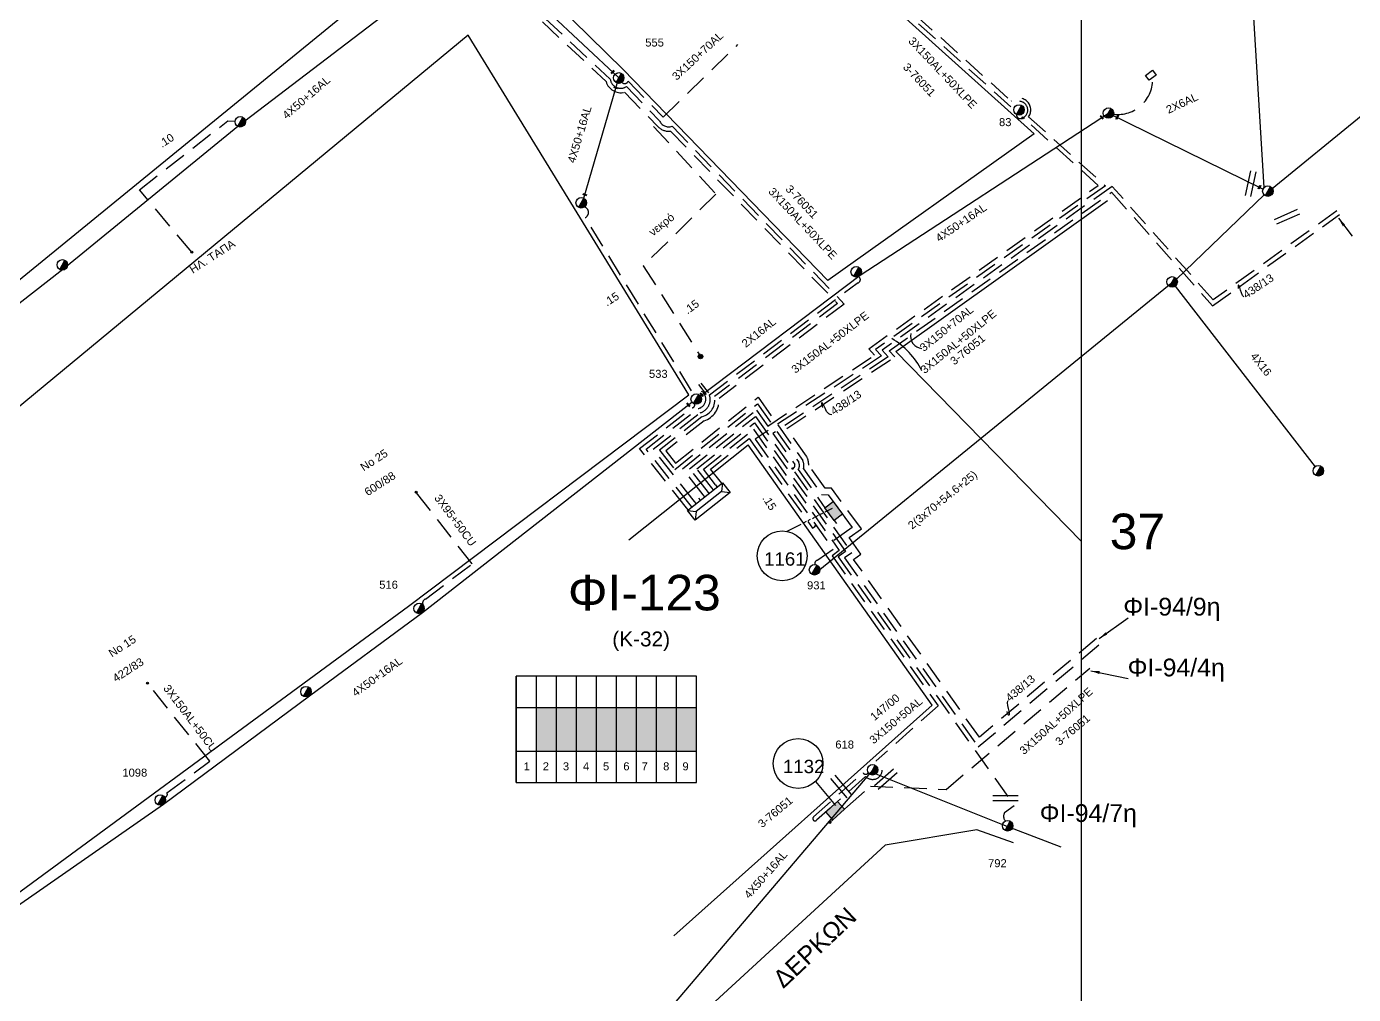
# Model space of a CAD drawing. Header units: millimetres. Extents: x 1080 to 2112, y 851 to 1323.
# Drawn here: x 1873 to 2022.2, y 1032.5 to 1141.3 of the extents above; entities that cross this region are included whole.
import ezdxf
from ezdxf.enums import TextEntityAlignment as Align

# ---------------------------------------------------------------- set-up
doc = ezdxf.new("R2010")
doc.units = ezdxf.units.MM
doc.linetypes.add('DASHED', pattern=[19.05, 12.7, -6.35])
for name, color, linetype in [('Link Box 4 Διευθύνσεων', 7, 'Continuous'), ('Pillar OTE', 7, 'Continuous'), ('Άγνωστα', 7, 'DASHED'), ('Ασφαλειοκιβώτια Χ.Τ 9 αναχωρήσεων', 7, 'Continuous'), ('Γυμνά εναέρια ΧΤ (1Φ)   2x16AL', 7, 'Continuous'), ('Γυμνά εναέρια ΧΤ και ΦΟΠ (3Φ)   4x50+16AL', 7, 'Continuous'), ('Εναέρια παροχή ΧΤ 4x16', 7, 'SYN_LINE'), ('Επιγραφές - Σχήματα', 7, 'Continuous'), ('Επιτοίχιο Κουτί', 7, 'Continuous'), ('Καλώδια ΧΤ   2x6AL', 7, 'DASHED'), ('Καλώδια ΧΤ   3x150+50AL', 7, 'DASHED'), ('Καλώδια ΧΤ   3x150+70AL', 7, 'DASHED'), ('Καλώδια ΧΤ   3x150AL+50CU', 7, 'DASHED'), ('Καλώδια ΧΤ   3x150AL+50XLPE', 7, 'DASHED'), ('Καλώδια ΧΤ   3x95+50CU', 7, 'DASHED'), ('Μηχανική τομή', 7, 'Continuous'), ('Στύλος ΦΜ', 7, 'Continuous'), ('Στύλος ΦΜ @ 1', 7, 'Continuous'), ('Συνδέσεις', 7, 'Continuous'), ('Συνεστραμμένα ΧΤ   3x70+54.6+25AL', 7, 'SYN_LINE'), ('Τομή', 7, 'Continuous'), ('Υποσταθμός πόλεως', 7, 'Continuous'), ('Υπόβαθρο ΔΕΗ', 7, 'Continuous'), ('Υπόγεια Καλώδια Δικτύου ΧΤ   .10', 7, 'DASHED'), ('Υπόγεια Καλώδια Δικτύου ΧΤ   .15', 7, 'DASHED')]:
    doc.layers.add(name, color=color, linetype=linetype)
doc.styles.add('ar', font='arial.ttf')
doc.styles.get("Standard").update_dxf_attribs({"font": 'arial.ttf'})
doc.linetypes.add('SYN_LINE', pattern='A,0.5,-0.0001,["/\\/\\/\\/",Standard,S=0.1,R=0,X=0,Y=-0.05],-0.25', length=0.7501)
doc.dimstyles.new('ISO-25', dxfattribs={"dimtxt": 2.5, "dimasz": 2.5, "dimexe": 1.25, "dimexo": 0.625, "dimtad": 1, "dimtxsty": 'Standard', "dimcen": 2.5, "dimadec": 0, "dimazin": 0, "dimtfac": 1, "dimtmove": 0, "dimatfit": 3, "dimfxl": 1, "dimarcsym": 0})

# ---------------------------------------------------------------- blocks, each defined once
blk = doc.blocks.new('ΥΠΑΡΧΩΝ ΤΣΙΜΕΝΤΕΝΙΟΣ ΣΤΥΛΟΣ')
at = {"layer": 'Στύλος ΦΜ'}
blk.add_hatch(color=7, dxfattribs=at).paths.add_polyline_path([(-1.29, -2.28, 0.574793), (2.62, 0, 0.268822), (1.3, 2.27)])
at = {"layer": 'Στύλος ΦΜ', "color": 7}
blk.add_line((-1.29, -2.28), (1.3, 2.27), dxfattribs=at)
blk.add_circle((0, 0), 2.62, dxfattribs=at)
at = {"layer": 'Στύλος ΦΜ', "flags": 4}
for tag, p in [('ΤΥΠΟΣ', (-4.91, 3.03)), ('ΑΡΙΘΜΟΣ', (-4.68, 8.05))]:
    blk.add_attdef(tag, p, '', height=4, dxfattribs=at)
blk = doc.blocks.new('LINK BOX 4 ΑΝΑΧΩΡΗΣΕΩΝ')
at = {"layer": 'Link Box 4 Διευθύνσεων', "ltscale": 40}
blk.add_hatch(color=256, dxfattribs=at).paths.add_polyline_path([(-3.54, 0), (-3.54, -4.67), (3.54, -4.67), (3.54, 0)])
for p, q in [((-3.54, 0), (-5.33, 0)), ((5.33, 0), (3.54, 0)), ((-3.54, -4.67), (-5.33, -4.67)), ((5.33, -4.67), (3.54, -4.67))]:
    blk.add_line(p, q, dxfattribs=at)
blk.add_lwpolyline([(-3.54, -4.67), (-3.54, 0), (3.54, 0), (3.54, -4.67)], close=True, dxfattribs=at)
blk = doc.blocks.new('ΤΟΜΗ')
at = {"layer": 'Τομή', "ltscale": 40}
for p, q in [((-5.68, 0), (5.68, 0)), ((5.68, -2.33), (-5.68, -2.33))]:
    blk.add_line(p, q, dxfattribs=at)
blk = doc.blocks.new('ΕΠΙΤΟΙΧΙΟ ΚΟΥΤΙ')
at = {"layer": 'Επιτοίχιο Κουτί', "ltscale": 40}
blk.add_lwpolyline([(-2.06, 1.35), (1.86, 1.35), (1.86, -1.39), (-2.06, -1.39)], close=True, dxfattribs=at)
blk = doc.blocks.new('ΑΣΦΑΛΕΙΟΚΙΒΩΤΙΟ ΥΠΟΣΤΑΘΜΟΥ 9 ΑΝΑΧΩΡΗΣΕΩΝ')
at = {"layer": 'Ασφαλειοκιβώτια Χ.Τ 9 αναχωρήσεων', "ltscale": 40}
for p, q in [((-23.8, 40.36), (24.02, 40.36)), ((-9.72, 40.36), (-9.72, -40.64)), ((9.94, 40.36), (9.94, -40.64)), ((-23.8, 31.36), (24.02, 31.36)), ((-23.8, 22.36), (24.02, 22.36)), ((-23.8, 13.36), (24.02, 13.36)), ((-23.8, 4.36), (24.02, 4.36)), ((-23.8, -4.64), (24.02, -4.64)), ((-23.8, -13.64), (24.02, -13.64)), ((-23.8, -22.64), (24.02, -22.64)), ((-23.8, -31.64), (24.02, -31.64))]:
    blk.add_line(p, q, dxfattribs=at)
at = {"layer": 'Ασφαλειοκιβώτια Χ.Τ 9 αναχωρήσεων'}
blk.add_lwpolyline([(-23.8, -40.64), (24.02, -40.64), (24.02, 40.36), (-23.8, 40.36)], close=True, dxfattribs=at)
for s, p in [('1', (-18.28, 37.05)), ('2', (-18.28, 28.48)), ('3', (-18.28, 19.41)), ('4', (-18.28, 10.38)), ('5', (-18.28, 1.37)), ('6', (-18.28, -7.76)), ('7', (-18.28, -16.01)), ('8', (-18.28, -25.69)), ('9', (-18.28, -34.39))]:
    blk.add_text(s, height=3.6, rotation=270, dxfattribs=at).set_placement(p)
at = {"layer": 'Ασφαλειοκιβώτια Χ.Τ 9 αναχωρήσεων', "ltscale": 40}
for tag, height, p in [('ΟΝΟΜΑ', 5, (-0.16, 44.31)), ('ΚΕΙΜΕΝΟ 1', 2, (17.06, 35.59)), ('ΚΕΙΜΕΝΟ 2', 2, (17.06, 26.88)), ('ΚΕΙΜΕΝΟ 3', 2, (17.06, 17.69)), ('ΚΕΙΜΕΝΟ 4', 2, (17.06, 8.71)), ('ΚΕΙΜΕΝΟ 5', 2, (17.06, -0.13)), ('ΚΕΙΜΕΝΟ 6', 2, (17.06, -9.05)), ('ΚΕΙΜΕΝΟ 7', 2, (17.06, -18.13)), ('ΚΕΙΜΕΝΟ 8', 2, (17.06, -26.85)), ('ΚΕΙΜΕΝΟ 9', 2, (17.06, -35.99)), ('ΣΧ', 2, (-0.1, -42.64))]:
    blk.add_attdef(tag, text='', height=height, dxfattribs=at).set_placement(p, align=Align.MIDDLE_CENTER)
blk = doc.blocks.new('_ΣΥΝΔΕΣΗ')
at = {"layer": 'Συνδέσεις', "linetype": 'SYN_LINE', "ltscale": 40}
blk.add_hatch(color=256, dxfattribs=at).paths.add_polyline_path([(0.5, -0.01, 1), (-0.5, -0.01, 1)])
at = {"layer": 'Συνδέσεις'}
blk.add_circle((0, -0.01), 0.5, dxfattribs=at)
blk = doc.blocks.new('ΥΠΟΣΤΑΘΜΟΣ ΠΟΛΕΩΣ 9 ΑΝΑΧΩΡΗΣΕΩΝ')
at = {"layer": 'Υποσταθμός πόλεως', "ltscale": 40}
for p, q in [((-9.63, -2.82), (-9.63, -4)), ((-7.12, -2.82), (-7.12, -4)), ((-4.84, -2.82), (-4.84, -4)), ((-2.36, -2.82), (-2.36, -4)), ((0.09, -2.82), (0.09, -4)), ((2.55, -2.82), (2.55, -4)), ((5.02, -2.82), (5.02, -4)), ((7.48, -2.82), (7.48, -4)), ((9.61, -2.82), (9.61, -4))]:
    blk.add_line(p, q, dxfattribs=at)
blk.add_lwpolyline([(-10.02, 2.82), (10.02, 2.82), (10.02, -2.82), (-10.02, -2.82)], close=True, dxfattribs=at)
for points in [[(-7.21, 0), (-10.02, 2.82)], [(-10.02, -2.82), (-7.21, 0)], [(-7.21, 0), (7.21, 0)], [(7.21, 0), (10.02, 2.82)], [(10.02, -2.82), (7.21, 0)]]:
    blk.add_lwpolyline(points, dxfattribs=at)
at = {"layer": 'Υποσταθμός πόλεως', "linetype": 'SYN_LINE', "ltscale": 40, "flags": 1}
for tag, p in [('ΜΕΤΑΣΧΗΜΑΤΙΣΜΟΣ', (10.79, 1.71)), ('ΙΣΧΥΣ', (10.77, -1.08)), ('ΑΡΙΘΜΟΣ', (10.89, -3.8))]:
    blk.add_attdef(tag, p, '', height=1.8, dxfattribs=at)
blk = doc.blocks.new('ΜΗΧΑΝΙΚΗ ΤΟΜΗ')
at = {"layer": 'Μηχανική τομή', "ltscale": 40}
for p, q in [((-1.9, 0.8), (1.9, 0.8)), ((1.9, 0), (-1.9, 0))]:
    blk.add_line(p, q, dxfattribs=at)

msp = doc.modelspace()

# ---------------------------------------------------------------- hatches: boundary and pattern name
at = {"layer": 'Pillar OTE', "ltscale": 40}
h = msp.add_hatch(color=256, dxfattribs=at)
h.dxf.hatch_style = 1
h.paths.add_polyline_path([(1963.71, 1083.4), (1963.82, 1083.58), (1963.61, 1083.55)])
at = {"layer": 'Ασφαλειοκιβώτια Χ.Τ 9 αναχωρήσεων', "ltscale": 0.2}
for color, points in [(133, [(1932.58, 1064.76), (1930.33, 1064.76), (1930.33, 1059.84), (1932.58, 1059.84)]), (5, [(1932.58, 1064.76), (1932.58, 1059.84), (1934.83, 1059.84), (1934.83, 1064.76)]), (2, [(1934.83, 1064.76), (1934.83, 1059.84), (1937.08, 1059.84), (1937.08, 1064.76)]), (62, [(1937.08, 1064.76), (1937.08, 1059.84), (1939.33, 1059.84), (1939.33, 1064.76)]), (1, [(1939.33, 1064.76), (1939.33, 1059.84), (1941.58, 1059.84), (1941.58, 1064.76)]), (6, [(1941.58, 1064.76), (1941.58, 1059.84), (1943.83, 1059.84), (1943.83, 1064.76)]), (151, [(1943.83, 1064.76), (1943.83, 1059.84), (1946.08, 1059.84), (1946.08, 1064.76)]), (27, [(1946.08, 1064.76), (1946.08, 1059.84), (1948.33, 1059.84), (1948.33, 1064.76)])]:
    msp.add_hatch(color=color, dxfattribs=at).paths.add_polyline_path(points)
at = {"layer": 'Καλώδια ΧΤ   3x150AL+50CU', "linetype": 'DASHED', "ltscale": 0.2}
h = msp.add_hatch(color=256, dxfattribs=at)
h.dxf.hatch_style = 1
h.paths.add_polyline_path([(1959.08, 1091.68), (1959.19, 1091.54), (1959.29, 1091.73)])
h = msp.add_hatch(color=256, dxfattribs=at)
h.dxf.hatch_style = 1
h.paths.add_polyline_path([(1961.79, 1085.25), (1961.76, 1085.3), (1961.65, 1085.12), (1961.86, 1085.15)])

# ---------------------------------------------------------------- linework, layer by layer
at = {"layer": 'Pillar OTE', "ltscale": 40}
for points in [[(1959.08, 1091.68), (1959.29, 1091.73), (1959.19, 1091.54), (1959.08, 1091.68)], [(1961.86, 1085.15), (1961.65, 1085.12), (1961.76, 1085.3), (1961.86, 1085.15)]]:
    msp.add_lwpolyline(points, dxfattribs=at)
at = {"layer": 'Άγνωστα', "linetype": 'Continuous', "ltscale": 0.2}
for points in [[(2012.2, 1123.24), (2010.63, 1149.16)], [(2013.11, 1123.13), (2023.09, 1131.29)]]:
    msp.add_lwpolyline(points, dxfattribs=at)
at = {"layer": 'Άγνωστα', "color": 6, "linetype": 'DASHED', "ltscale": 0.2}
msp.add_lwpolyline([(1965.33, 1053.63), (1967.9, 1055.93), (1976.41, 1055.54), (1992.58, 1069.18)], dxfattribs=at)
msp.add_lwpolyline([(1963.37, 1053.44), (1961.86, 1052.09, -1.063812), (1961.52, 1052.47), (1967.08, 1057.42, 0.563708), (1967.67, 1057.43)], format="xyb", dxfattribs=at)
at = {"layer": 'Άγνωστα', "color": 30, "linetype": 'Continuous', "ltscale": 0.2}
msp.add_lwpolyline([(1968.51, 1057.3), (1982.77, 1051.6), (1989.34, 1049.09)], dxfattribs=at)
at = {"layer": 'Γυμνά εναέρια ΧΤ και ΦΟΠ (3Φ)   4x50+16AL', "color": 133, "linetype": 'Continuous', "ltscale": 0.2}
msp.add_lwpolyline([(1935.67, 1122.02), (1939.6, 1135.56), (1923.55, 1150.57), (1908.74, 1165.09), (1885.09, 1185.68)], dxfattribs=at)
at = {"layer": 'Γυμνά εναέρια ΧΤ και ΦΟΠ (3Φ)   4x50+16AL', "color": 30, "linetype": 'Continuous', "ltscale": 0.2}
msp.add_lwpolyline([(1830.77, 1076.73), (1855.27, 1097.74), (1856.36, 1097.92), (1877.08, 1114.05), (1896.74, 1130.11), (1923.55, 1150.57)], dxfattribs=at)
at = {"layer": 'Γυμνά εναέρια ΧΤ και ΦΟΠ (3Φ)   4x50+16AL', "color": 5, "linetype": 'Continuous', "ltscale": 0.2}
msp.add_lwpolyline([(1948.78, 1099.79), (1966.76, 1113.37), (1994.68, 1131.6), (2012.08, 1123.06)], dxfattribs=at)
at = {"layer": 'Γυμνά εναέρια ΧΤ και ΦΟΠ (3Φ)   4x50+16AL', "color": 6, "linetype": 'Continuous', "ltscale": 0.2}
for points in [[(1862.17, 1035.68), (1888.4, 1053.9), (1904.8, 1066.09), (1917.53, 1075.46), (1947.82, 1099.09)], [(1952.45, 994.94), (1931.67, 989.75), (1915.68, 986.44), (1912.75, 999.69), (1903.47, 1026.95), (1912.69, 1027.7), (1945.64, 1031.23), (1968, 1057.49)]]:
    msp.add_lwpolyline(points, dxfattribs=at)
at = {"layer": 'Εναέρια παροχή ΧΤ 4x16', "color": 2, "linetype": 'Continuous', "ltscale": 0.2}
msp.add_lwpolyline([(2002.18, 1112.13), (2017.93, 1091.84)], dxfattribs=at)
at = {"layer": 'Επιγραφές - Σχήματα'}
msp.add_lwpolyline([(1083.25, 1308.5), (1991.62, 1308.5), (1991.62, 870.59), (1083.25, 870.59)], close=True, dxfattribs=at)
at = {"layer": 'Επιγραφές - Σχήματα', "ltscale": 0.2}
msp.add_lwpolyline([(1961.72, 1056.46), (1963.98, 1053.73)], dxfattribs=at)
for centre in [(1957.98, 1081.82), (1959.77, 1058.46)]:
    msp.add_circle(centre, 2.8, dxfattribs=at)
for centre, radius, start, end in [((1965.59, 1098.45), 9.12, 27.2736, 58.7631), ((1973.79, 1106.51), 1.37, 166.8716, 265.5656)]:
    msp.add_arc(centre, radius, start, end, dxfattribs=at)
at = {"layer": 'Επιγραφές - Σχήματα'}
for points in [[(2009.9, 1110.93), (2009.72, 1111.04), (2009.38, 1112.29), (2009.22, 1112.29), (2009.27, 1112.09), (2009.27, 1111.89)], [(1983.31, 1065.5), (1983.24, 1065.31), (1983.58, 1064.11), (1983.48, 1063.84), (1983.36, 1063.91), (1983.27, 1064.31)]]:
    msp.add_open_spline(points, degree=3, dxfattribs=at)
at = {"layer": 'Καλώδια ΧΤ   2x6AL', "ltscale": 0.2}
msp.add_arc((1995.72, 1135.37), 3.93, 263.0933, 3.0591, dxfattribs=at)
at = {"layer": 'Καλώδια ΧΤ   3x150+70AL', "color": 133, "linetype": 'DASHED', "ltscale": 0.2}
msp.add_lwpolyline([(1939.94, 1135.08, 0.578421), (1940.67, 1135.19), (1944.59, 1131.14), (1952.99, 1139.29)], format="xyb", dxfattribs=at)
at = {"layer": 'Καλώδια ΧΤ   3x150AL+50CU', "color": 151, "linetype": 'DASHED', "ltscale": 0.2}
for points in [[(1874.62, 1192.86), (1883.12, 1185.62, 0.314203), (1884.55, 1184.46), (1907.87, 1164.15), (1922.67, 1149.65), (1938.18, 1135.14, 0.410566), (1940.24, 1133.94), (1944.04, 1130.06, 0.2361), (1945.42, 1129.57), (1964.21, 1110.19), (1950.37, 1099.74, -0.392062), (1948.96, 1097.44), (1944.17, 1093.71), (1945.89, 1091.54), (1955.2, 1098.91), (1959.84, 1092.33, -0.267547), (1959.79, 1091.54), (1962.51, 1087.58)], [(1875.38, 1193.75), (1883.82, 1186.78, 0.662469), (1884.74, 1184.96), (1908.21, 1164.52), (1923.02, 1150.01), (1938.64, 1135.4, 0.541981), (1940.46, 1134.57), (1944.18, 1130.74, 0.389713), (1945.59, 1130.11), (1964.96, 1110.13), (1950.9, 1099.52, -0.343067), (1949.19, 1096.99), (1944.88, 1093.63), (1945.97, 1092.24), (1955.28, 1099.65), (1960.29, 1092.55, -0.192952), (1960.37, 1091.6), (1962.4, 1088.72), (1963.15, 1088.69), (1963.45, 1088.28)], [(1950.5, 1089.81), (1949.12, 1091.55), (1954.77, 1096.05), (1964.41, 1082.41), (1963.59, 1081.83), (1975.52, 1064.96), (1968.57, 1058.76, -1.237657), (1967.36, 1057.02), (1964.55, 1054.5)]]:
    msp.add_lwpolyline(points, format="xyb", dxfattribs=at)
at = {"layer": 'Καλώδια ΧΤ   3x150AL+50CU', "color": 27, "linetype": 'DASHED', "ltscale": 0.2}
msp.add_lwpolyline([(1949.09, 1088.69), (1946.78, 1091.61), (1955.08, 1098.21), (1956.36, 1096.4), (1968.38, 1104.39), (1967.73, 1105.1), (1993.53, 1123.47), (1985.07, 1131.07, 1.449566), (1983.71, 1132.3), (1969.48, 1145.09, 1.685266), (1968.37, 1146.09), (1942.16, 1169.65), (1942.08, 1171.15), (1941.44, 1171.76)], format="xyb", dxfattribs=at)
at = {"layer": 'Καλώδια ΧΤ   3x150AL+50CU', "color": 2, "linetype": 'DASHED', "ltscale": 0.2}
msp.add_lwpolyline([(1940.63, 1170.92), (1940.99, 1170.57), (1941.89, 1170.56), (1968.38, 1146.75, -0.925687), (1970.14, 1145.17), (1983.75, 1132.94, -0.891499), (1985.7, 1131.18), (1994.33, 1123.42), (1968.48, 1105.02), (1969.14, 1104.29), (1954.94, 1094.94), (1963.71, 1082.53), (1962, 1081.32, 0.47574), (1961.65, 1080.84)], format="xyb", dxfattribs=at)
at = {"layer": 'Καλώδια ΧΤ   3x150AL+50CU', "color": 1, "linetype": 'DASHED', "ltscale": 0.2}
msp.add_lwpolyline([(2020.36, 1120.59), (2006.46, 1110.59), (1995.1, 1123.36), (1969.23, 1104.94), (1969.91, 1104.19), (1956.94, 1095.58), (1959.39, 1092.1, -0.388367), (1959.29, 1091.73)], format="xyb", dxfattribs=at)
at = {"layer": 'Καλώδια ΧΤ   3x150AL+50CU', "color": 173, "linetype": 'DASHED', "ltscale": 0.2}
msp.add_lwpolyline([(1993.32, 1072.52), (1980.16, 1061.42), (1966.02, 1081.42), (1966.83, 1082), (1965.51, 1083.87), (1966.89, 1084.85), (1963.53, 1089.41), (1962.8, 1089.44), (1960.97, 1092.02, 0.11616), (1960.73, 1093.01), (1958.52, 1096.14), (1970.66, 1104.2), (1970, 1104.87), (1995.02, 1122.69), (2006.39, 1109.92), (2020.65, 1120.18)], format="xyb", dxfattribs=at)
at = {"layer": 'Καλώδια ΧΤ   3x150AL+50CU', "color": 5, "linetype": 'DASHED', "ltscale": 0.2}
msp.add_lwpolyline([(1948.13, 1087.93), (1943.47, 1093.8), (1948.74, 1097.9, 0.441962), (1949.79, 1099.93), (1966.43, 1112.49, 0.778239), (1966.55, 1113.21)], format="xyb", dxfattribs=at)
at = {"layer": 'Καλώδια ΧΤ   3x150AL+50CU', "color": 6, "linetype": 'DASHED', "ltscale": 0.2}
for points in [[(1947.23, 1087.21), (1941.94, 1093.87), (1947.84, 1098.47, 0.55989), (1948.12, 1098.88)], [(1888.52, 1054.69, 0.5852), (1888.78, 1055.17), (1893.61, 1058.72), (1886.6, 1067.5)]]:
    msp.add_lwpolyline(points, format="xyb", dxfattribs=at)
at = {"layer": 'Καλώδια ΧΤ   3x150AL+50CU', "color": 1, "linetype": 'DASHED', "ltscale": 0.2}
msp.add_lwpolyline([(1949.57, 1089.07), (1947.57, 1091.59), (1954.97, 1097.49), (1965.8, 1082.17), (1964.99, 1081.6), (1980.02, 1060.33), (1993.79, 1071.96)], dxfattribs=at)
at = {"layer": 'Καλώδια ΧΤ   3x150AL+50CU', "color": 62, "linetype": 'DASHED', "ltscale": 0.2}
msp.add_lwpolyline([(1950.06, 1089.46), (1948.37, 1091.59), (1954.87, 1096.77), (1965.11, 1082.29), (1964.29, 1081.71), (1984.09, 1053.71), (1982.99, 1052.93, 0.327922), (1983.09, 1051.99)], format="xyb", dxfattribs=at)
at = {"layer": 'Καλώδια ΧΤ   3x150AL+50CU', "color": 151, "linetype": 'DASHED', "ltscale": 0.2}
msp.add_lwpolyline([(1965.03, 1086.13), (1965.85, 1085.02), (1963.66, 1083.47)], dxfattribs=at)
at = {"layer": 'Καλώδια ΧΤ   3x150AL+50CU', "linetype": 'DASHED', "ltscale": 0.2}
msp.add_arc((1939.61, 1135.58), 0.603, 207.5433, 303.2577, dxfattribs=at)
at = {"layer": 'Καλώδια ΧΤ   3x150AL+50CU', "color": 27, "linetype": 'DASHED', "ltscale": 0.2}
msp.add_arc((1984.78, 1131.42), 0.452, 178.3085, 309.6892, dxfattribs=at)
at = {"layer": 'Καλώδια ΧΤ   3x95+50CU', "color": 6, "linetype": 'DASHED', "ltscale": 0.2}
msp.add_lwpolyline([(1917.61, 1076.25, -0.490229), (1917.87, 1076.96), (1923.11, 1080.91), (1923.11, 1080.91), (1916.81, 1088.97)], format="xyb", dxfattribs=at)
at = {"layer": 'Συνεστραμμένα ΧΤ   3x70+54.6+25AL', "color": 2, "linetype": 'SYN_LINE', "ltscale": 20}
msp.add_lwpolyline([(2012.2, 1122.4), (2002.33, 1112.94), (1962.2, 1080.25)], dxfattribs=at)
at = {"layer": 'Υπόβαθρο ΔΕΗ'}
for points in [[(1933.41, 1176.84), (1986.32, 1129.28), (1963.11, 1112.76), (1940.1, 1136.5), (1917.33, 1158.83)], [(1884.72, 1172.5), (1915.78, 1148.42), (1873.34, 1113.75), (1830.54, 1078.69), (1808.93, 1109.25), (1859.4, 1151.38)]]:
    msp.add_lwpolyline(points, close=True, dxfattribs=at)
for points in [[(1947.47, 1099.92), (1922.65, 1140.37), (1869.61, 1096.51), (1837.14, 1069.92), (1861.72, 1036.36), (1915.96, 1076.16), (1947.47, 1099.92)], [(1970.76, 1104.8), (1994.57, 1121.76)], [(1970.76, 1104.8), (1991.62, 1083.47)], [(1940.75, 1083.61), (1954.17, 1094.3)], [(1974.86, 1065.04), (1954.17, 1094.3)], [(1962.31, 1086.49), (1962.57, 1086.63)], [(1962.81, 1086.75), (1963.65, 1087.17)], [(1958.48, 1084.57), (1960.1, 1085.39)], [(1960.46, 1085.56), (1960.73, 1085.7)], [(1960.89, 1085.78), (1961.18, 1085.93)], [(1961.38, 1086.03), (1961.63, 1086.16)], [(1961.82, 1086.25), (1962.08, 1086.38)], [(1974.86, 1065.04), (1945.8, 1039.1)], [(1984.01, 1049.54), (1979.86, 1051.02), (1969.58, 1049.29), (1947.19, 1028.71), (1916.47, 1018.65), (1924.73, 990.16), (1983.59, 1005.05)]]:
    msp.add_lwpolyline(points, dxfattribs=at)
msp.add_open_spline([(1963.58, 1097.66), (1963.06, 1097.66), (1962.58, 1099.07), (1962.35, 1099.07), (1962.43, 1098.73), (1962.53, 1098.49)], degree=3, dxfattribs=at)
at = {"layer": 'Υπόγεια Καλώδια Δικτύου ΧΤ   .10', "color": 30, "linetype": 'DASHED', "ltscale": 0.2}
msp.add_lwpolyline([(1891.57, 1115.96), (1885.68, 1122.97), (1895.62, 1130.71), (1896.45, 1130.7)], dxfattribs=at)
at = {"layer": 'Υπόγεια Καλώδια Δικτύου ΧΤ   .15', "linetype": 'DASHED', "ltscale": 0.2}
msp.add_lwpolyline([(1943.49, 1130.1), (1950.53, 1122.49), (1942.36, 1114.43), (1948.71, 1104.39)], dxfattribs=at)
at = {"layer": 'Υπόγεια Καλώδια Δικτύου ΧΤ   .15', "color": 133, "linetype": 'DASHED', "ltscale": 0.2}
msp.add_lwpolyline([(1947.64, 1087.54), (1942.67, 1093.81), (1948.52, 1098.37, 1.173874), (1947.78, 1100.38), (1935.84, 1119.84, 0.668303), (1935.74, 1121.05)], format="xyb", dxfattribs=at)
at = {"layer": 'Υπόγεια Καλώδια Δικτύου ΧΤ   .15', "color": 2, "linetype": 'DASHED', "ltscale": 0.2}
msp.add_lwpolyline([(1950.99, 1090.2), (1949.92, 1091.55), (1954.27, 1095.02), (1961.4, 1084.94), (1961.65, 1085.12)], dxfattribs=at)

# ---------------------------------------------------------------- block references
at = {"layer": 'Link Box 4 Διευθύνσεων'}
for p, xscale, yscale, zscale, rotation in [((1963.3, 1086.51), 0.2500000000001183, 0.2500000000001183, 0.2500000000001183, 126.4061907318074), ((1963.56, 1053.61), 0.2500000000000369, 0.2500000000000369, 0.2500000000000369, 41.83017607991451)]:
    msp.add_blockref('LINK BOX 4 ΑΝΑΧΩΡΗΣΕΩΝ', p, dxfattribs=dict(at, xscale=xscale, yscale=yscale, zscale=zscale, rotation=rotation))
at = {"layer": 'Ασφαλειοκιβώτια Χ.Τ 9 αναχωρήσεων', "xscale": 0.25, "yscale": 0.25, "zscale": 0.25, "rotation": 90}
msp.add_blockref('ΑΣΦΑΛΕΙΟΚΙΒΩΤΙΟ ΥΠΟΣΤΑΘΜΟΥ 9 ΑΝΑΧΩΡΗΣΕΩΝ', (1938.17, 1062.27), dxfattribs=at)
at = {"layer": 'Επιτοίχιο Κουτί', "xscale": 0.2499999999999795, "yscale": 0.2499999999999795, "zscale": 0.2499999999999795, "rotation": 37.50738183824024}
msp.add_blockref('ΕΠΙΤΟΙΧΙΟ ΚΟΥΤΙ', (1999.46, 1135.87), dxfattribs=at)
at = {"layer": 'Μηχανική τομή'}
for p, xscale, yscale, zscale, rotation in [((1938.94, 1136.18), 0.124999999999984, 0.124999999999984, 0.124999999999984, 44.10274430863031), ((1939.26, 1134.39), 0.1250000000000964, 0.1250000000000964, 0.1250000000000964, 341.162708773055), ((1993.89, 1131.09), 0.1250000000000964, 0.1250000000000964, 0.1250000000000964, 312.6268794242704), ((1995.62, 1131.14), 0.1250000000000964, 0.1250000000000964, 0.1250000000000964, 245.8149454087186), ((1935.77, 1122.37), 0.1250000000000964, 0.1250000000000964, 0.1250000000000964, 341.162708773055), ((2011.62, 1123.29), 0.1250000000000964, 0.1250000000000964, 0.1250000000000964, 245.8149454087186), ((1948.89, 1099.89), 0.1250000000000964, 0.1250000000000964, 0.1250000000000964, 312.6268794242704), ((1947.39, 1098.76), 0.1250000000000964, 0.1250000000000964, 0.1250000000000964, 312.6268794242704)]:
    msp.add_blockref('ΜΗΧΑΝΙΚΗ ΤΟΜΗ', p, dxfattribs=dict(at, xscale=xscale, yscale=yscale, zscale=zscale, rotation=rotation))
at = {"layer": 'Στύλος ΦΜ @ 1', "ltscale": 40}
ref = msp.add_blockref('ΥΠΑΡΧΩΝ ΤΣΙΜΕΝΤΕΝΙΟΣ ΣΤΥΛΟΣ', (1939.6, 1135.56), dxfattribs=dict(at, xscale=0.225, yscale=0.225, zscale=0.225))
ref.add_attrib('ΤΥΠΟΣ', '555', (1942.58, 1139.08), dxfattribs={"layer": 'Στύλος ΦΜ', "height": 0.9, "flags": 4})
ref = msp.add_blockref('ΥΠΑΡΧΩΝ ΤΣΙΜΕΝΤΕΝΙΟΣ ΣΤΥΛΟΣ', (1984.62, 1131.95), dxfattribs=dict(at, xscale=0.225, yscale=0.225, zscale=0.225))
ref.add_attrib('ΤΥΠΟΣ', '83', (1982.37, 1130.13), dxfattribs={"layer": 'Στύλος ΦΜ', "height": 0.9, "flags": 4})
at = {"layer": 'Στύλος ΦΜ @ 1', "ltscale": 40, "xscale": 0.225, "yscale": 0.225, "zscale": 0.225}
for p in [(1994.68, 1131.6), (1897.03, 1130.62), (2012.61, 1122.82), (1935.38, 1121.51), (1877.02, 1114.53), (1966.31, 1113.75), (2001.84, 1112.62), (2018.29, 1091.38), (1904.42, 1066.54)]:
    msp.add_blockref('ΥΠΑΡΧΩΝ ΤΣΙΜΕΝΤΕΝΙΟΣ ΣΤΥΛΟΣ', p, dxfattribs=at)
at = {"layer": 'Στύλος ΦΜ @ 1', "ltscale": 40}
ref = msp.add_blockref('ΥΠΑΡΧΩΝ ΤΣΙΜΕΝΤΕΝΙΟΣ ΣΤΥΛΟΣ', (1948.31, 1099.44), dxfattribs=dict(at, xscale=0.225, yscale=0.225, zscale=0.225))
ref.add_attrib('ΤΥΠΟΣ', '533', (1943, 1101.83), dxfattribs={"layer": 'Στύλος ΦΜ', "height": 0.9, "flags": 4})
ref = msp.add_blockref('ΥΠΑΡΧΩΝ ΤΣΙΜΕΝΤΕΝΙΟΣ ΣΤΥΛΟΣ', (1961.62, 1080.25), dxfattribs=dict(at, xscale=0.225, yscale=0.225, zscale=0.225))
ref.add_attrib('ΤΥΠΟΣ', '931', (1960.78, 1078.05), dxfattribs={"layer": 'Στύλος ΦΜ', "height": 0.9, "flags": 4})
ref = msp.add_blockref('ΥΠΑΡΧΩΝ ΤΣΙΜΕΝΤΕΝΙΟΣ ΣΤΥΛΟΣ', (1917.14, 1075.9), dxfattribs=dict(at, xscale=0.225, yscale=0.225, zscale=0.225))
ref.add_attrib('ΤΥΠΟΣ', '516', (1912.66, 1078.12), dxfattribs={"layer": 'Στύλος ΦΜ', "height": 0.9, "flags": 4})
ref = msp.add_blockref('ΥΠΑΡΧΩΝ ΤΣΙΜΕΝΤΕΝΙΟΣ ΣΤΥΛΟΣ', (1968.15, 1057.76), dxfattribs=dict(at, xscale=0.225, yscale=0.225, zscale=0.225))
ref.add_attrib('ΤΥΠΟΣ', '618', (1963.96, 1060.15), dxfattribs={"layer": 'Στύλος ΦΜ', "height": 0.9, "flags": 4})
ref = msp.add_blockref('ΥΠΑΡΧΩΝ ΤΣΙΜΕΝΤΕΝΙΟΣ ΣΤΥΛΟΣ', (1888.03, 1054.36), dxfattribs=dict(at, xscale=0.2250000000000001, yscale=0.2250000000000001, zscale=0.2250000000000001))
ref.add_attrib('ΤΥΠΟΣ', '1098', (1883.77, 1056.99), dxfattribs={"layer": 'Στύλος ΦΜ', "height": 0.9, "flags": 4})
ref = msp.add_blockref('ΥΠΑΡΧΩΝ ΤΣΙΜΕΝΤΕΝΙΟΣ ΣΤΥΛΟΣ', (1983.34, 1051.46), dxfattribs=dict(at, xscale=0.225, yscale=0.225, zscale=0.225))
ref.add_attrib('ΤΥΠΟΣ', '792', (1981.14, 1046.81), dxfattribs={"layer": 'Στύλος ΦΜ', "height": 0.9, "flags": 4})
at = {"layer": 'Συνδέσεις'}
for p, xscale, yscale, zscale in [((1985.07, 1131.07), 0.2211072174658995, 0.2211072174658995, 0.2211072174658995), ((1891.57, 1115.96), 0.2211072174658995, 0.2211072174658995, 0.2211072174658995), ((1948.79, 1104.23), 0.5, 0.5, 0.5), ((1916.81, 1088.97), 0.2211072174658995, 0.2211072174658995, 0.2211072174658995), ((1886.6, 1067.5), 0.2211072174658995, 0.2211072174658995, 0.2211072174658995), ((1963.35, 1051.86), 0.2388621375697009, 0.2388621375697009, 0.2388621375697009)]:
    msp.add_blockref('_ΣΥΝΔΕΣΗ', p, dxfattribs=dict(at, xscale=xscale, yscale=yscale, zscale=zscale))
at = {"layer": 'Τομή'}
for p, xscale, yscale, zscale, rotation in [((2010.39, 1123.73), 0.2499999999999657, 0.2499999999999657, 0.2499999999999657, 77.78834604542081), ((2014.64, 1120.21), 0.25000000000003, 0.25000000000003, 0.25000000000003, 23.47859395753899), ((1949.27, 1100.69), 0.1249999999999834, 0.1249999999999834, 0.1249999999999834, 308.1680509152084), ((1964.39, 1055.69), 0.250000000000059, 0.250000000000059, 0.250000000000059, 130.3409514968462), ((1969.45, 1056.92), 0.2500000000000041, 0.2500000000000041, 0.2500000000000041, 41.07251079965134)]:
    msp.add_blockref('ΤΟΜΗ', p, dxfattribs=dict(at, xscale=xscale, yscale=yscale, zscale=zscale, rotation=rotation))
at = {"layer": 'Τομή', "xscale": 0.25, "yscale": 0.25, "zscale": 0.25}
msp.add_blockref('ΤΟΜΗ', (1983.11, 1054.86), dxfattribs=at)
at = {"layer": 'Υποσταθμός πόλεως', "xscale": 0.2499999999999999, "yscale": 0.2499999999999999, "zscale": 0.2499999999999999, "rotation": 218.4505029850108}
msp.add_blockref('ΥΠΟΣΤΑΘΜΟΣ ΠΟΛΕΩΣ 9 ΑΝΑΧΩΡΗΣΕΩΝ', (1949.73, 1087.92), dxfattribs=at)

# ---------------------------------------------------------------- texts
at = {"layer": 'Γυμνά εναέρια ΧΤ (1Φ)   2x16AL', "ltscale": 0.2}
for s, p in [('νεκρό', (1944.48, 1119)), ('2X16AL', (1955.35, 1106.93))]:
    msp.add_text(s, height=0.9, rotation=38.6332, dxfattribs=at).set_placement(p, align=Align.MIDDLE)
at = {"layer": 'Γυμνά εναέρια ΧΤ και ΦΟΠ (3Φ)   4x50+16AL', "ltscale": 0.2}
for rotation, p in [(40.7881, (1904.45, 1133.36)), (73.2857, (1935.18, 1129.2)), (34.2237, (1978.11, 1119.28)), (35.8838, (1912.42, 1068.23)), (48.7871, (1956.12, 1045.98))]:
    msp.add_text('4X50+16AL', height=0.9, rotation=rotation, dxfattribs=at).set_placement(p, align=Align.MIDDLE)
at = {"layer": 'Εναέρια παροχή ΧΤ 4x16', "ltscale": 20}
msp.add_text('4X16', height=0.9, rotation=308.2905, dxfattribs=at).set_placement((2011.85, 1103.36), align=Align.MIDDLE)
at = {"layer": 'Επιγραφές - Σχήματα', "ltscale": 0.2, "attachment_point": 1, "style": 'ar'}
for s, insert, char_height, width in [('37', (1994.83, 1086.56), 4, 17.6425), ('{\\H0.75x;1161}', (1955.95, 1082.21), 2, 12.0832), ('ΦΙ-123', (1933.88, 1079.68), 4, 17.6425), ('ΦΙ-94/9η', (1996.35, 1077.1), 2, 12.0832), ('(Κ-32)', (1938.87, 1073.31), 1.675, 7.3859), ('ΦΙ-94/4η', (1996.84, 1070.26), 2, 12.0832), ('{\\H0.75x;1132}', (1958.07, 1058.88), 2, 12.0832), ('ΦΙ-94/7η', (1986.95, 1053.89), 2, 12.0832)]:
    msp.add_mtext(s, dxfattribs=dict(at, insert=insert, char_height=char_height, width=width))
at = {"layer": 'Επιγραφές - Σχήματα', "ltscale": 0.2, "insert": (1956.74, 1034.55), "char_height": 2, "width": 25.9845, "attachment_point": 1, "rotation": 43.344, "style": 'ar'}
msp.add_mtext('ΔΕΡΚΩΝ', dxfattribs=at)
at = {"layer": 'Καλώδια ΧΤ   2x6AL', "ltscale": 0.2}
msp.add_text('2X6AL', height=0.9, rotation=25.1801, dxfattribs=at).set_placement((2002.95, 1132.71), align=Align.MIDDLE)
at = {"layer": 'Καλώδια ΧΤ   3x150+50AL', "ltscale": 0.2}
for s, rotation, p in [('438/13', 34, (2011.52, 1112.16)), ('438/13', 34, (1965.14, 1099.07)), ('438/13', 40.071, (1984.75, 1066.95)), ('3X150+50AL', 40.071, (1970.77, 1063.3)), ('147/00', 40.071, (1969.53, 1064.81)), ('3-76051', 40.071, (1990.65, 1062.25)), ('3-76051', 40.071, (1957.21, 1053.01))]:
    msp.add_text(s, height=0.9, rotation=rotation, dxfattribs=at).set_placement(p, align=Align.MIDDLE)
at = {"layer": 'Καλώδια ΧΤ   3x150+70AL', "ltscale": 0.2}
for rotation, p in [(43.0203, (1948.47, 1138.03)), (39.096, (1976.47, 1107.38))]:
    msp.add_text('3X150+70AL', height=0.9, rotation=rotation, dxfattribs=at).set_placement(p, align=Align.MIDDLE)
at = {"layer": 'Καλώδια ΧΤ   3x150AL+50CU', "ltscale": 0.2}
msp.add_text('3X150AL+50CU', height=0.9, rotation=307.2109, dxfattribs=at).set_placement((1891.43, 1063.55), align=Align.MIDDLE)
at = {"layer": 'Καλώδια ΧΤ   3x150AL+50XLPE', "ltscale": 0.2}
for s, rotation, p in [('3X150AL+50XLPE', 313.3906, (1976.04, 1136.12)), ('3-76051', 313.3906, (1973.41, 1135.34)), ('3X150AL+50XLPE', 313.3906, (1960.3, 1119.2)), ('3-76051', 313.3906, (1960.2, 1121.63)), ('3X150AL+50XLPE', 37.307, (1963.37, 1105.82)), ('3X150AL+50XLPE', 39.147, (1977.8, 1105.91)), ('3-76051', 39.147, (1978.84, 1105.01)), ('2(3x70+54.6+25)', 39.147, (1976.09, 1088.03)), ('3X150AL+50XLPE', 41.8669, (1988.79, 1063.25))]:
    msp.add_text(s, height=0.9, rotation=rotation, dxfattribs=at).set_placement(p, align=Align.MIDDLE)
at = {"layer": 'Καλώδια ΧΤ   3x95+50CU', "ltscale": 0.2}
msp.add_text('3X95+50CU', height=0.9, rotation=306.7798, dxfattribs=at).set_placement((1921.22, 1085.82), align=Align.MIDDLE)
at = {"layer": 'Υπόγεια Καλώδια Δικτύου ΧΤ   .10', "ltscale": 0.2}
for s, p in [('.10', (1888.71, 1128.52)), ('ΗΛ. ΤΑΠΑ', (1893.88, 1115.47)), ('Νο 25', (1912.07, 1092.58)), ('600/88', (1912.73, 1089.94)), ('Νο 15', (1883.76, 1071.66)), ('422/83', (1884.41, 1069.01))]:
    msp.add_text(s, height=0.9, rotation=32.9637, dxfattribs=at).set_placement(p, align=Align.MIDDLE)
at = {"layer": 'Υπόγεια Καλώδια Δικτύου ΧΤ   .15', "ltscale": 0.2}
for rotation, p in [(32.5253, (1938.77, 1110.68)), (36.547, (1947.78, 1109.81)), (302.177, (1956.55, 1087.8))]:
    msp.add_text('.15', height=0.9, rotation=rotation, dxfattribs=at).set_placement(p, align=Align.MIDDLE)

# ---------------------------------------------------------------- leaders
at = {"layer": 'Επιγραφές - Σχήματα', "ltscale": 40}
for points in [[(2020.56, 1119.77), (2022.09, 1117.76)], [(1993.63, 1072.51), (1996.89, 1074.86)], [(1992.7, 1068.89), (1996.9, 1068.02)]]:
    msp.add_leader(points, dimstyle='ISO-25', override={"dimasz": 1, "dimtad": 0}, dxfattribs=at)

doc.saveas('drawing.dxf')
